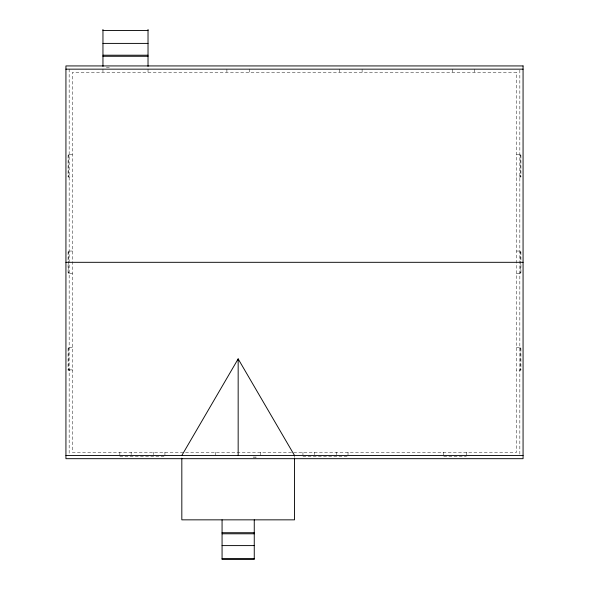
<?xml version="1.0" encoding="UTF-8"?>
<svg xmlns="http://www.w3.org/2000/svg" width="589" height="589" viewBox="0 0 589 589"><rect width="100%" height="100%" fill="white"/><g stroke="black" fill="none" stroke-linecap="round" stroke-linejoin="round"><path stroke-width="0.44" stroke-dasharray="2.94 2.21" d="M255.604 457.336L256.046 457.071M109.333 67.477L106.521 67.477L106.521 66.27M72.373 154.465L68.081 154.465L68.081 176.994L72.373 176.994M516.627 154.465L520.919 154.465L520.919 176.994L516.627 176.994M68.618 155.54L69.156 155.54M519.844 155.54L520.381 155.54M68.618 175.927L69.156 175.927M519.844 175.927L520.381 175.927M72.373 251.039L68.081 251.039L68.081 260.956M516.627 251.039L520.919 251.039L520.919 260.956M68.618 252.114L69.156 252.114M519.844 252.114L520.381 252.114M68.618 272.501L69.156 272.501M519.844 272.501L520.381 272.501M72.373 273.576L68.081 273.576L68.081 261.855M516.627 273.576L520.919 273.576L520.919 261.855M72.373 347.62L68.081 347.62L68.081 370.15L72.373 370.15M516.627 347.62L520.919 347.62L520.919 370.15L516.627 370.15M68.618 348.688L69.156 348.688M519.844 348.688L520.381 348.688M68.618 369.082L69.156 369.082M519.844 369.082L520.381 369.082M69.156 369.885L72.373 369.885M119.854 456.534L164.927 456.534M302.952 456.534L348.018 456.534M443.789 456.534L466.326 456.534M253.277 457.071L256.517 457.071M253.749 457.071L254.198 457.336M520.381 154.465L520.381 176.994M520.381 251.039L520.381 273.576M520.381 347.62L520.381 370.15M519.844 70.076L519.844 454.539M474.778 69.156L474.778 72.373M466.326 452.242L466.326 455.459M452.242 69.156L452.242 72.373M443.789 452.242L443.789 455.459M362.102 69.156L362.102 72.373M348.018 452.242L348.018 455.459M339.566 69.156L339.566 72.373M336.753 452.242L336.753 454.656M314.217 452.242L314.217 454.656M302.952 452.242L302.952 455.459M294.5 455.459L294.5 457.285M260.699 452.242L260.699 455.459M249.456 69.156L249.456 72.373M226.898 69.156L226.898 72.373M215.626 452.242L215.626 455.459M164.927 452.242L164.927 455.459M153.655 452.242L153.655 454.656M148.023 69.156L148.023 72.373M131.126 452.242L131.126 454.656M119.854 452.242L119.854 455.459M102.957 69.156L102.957 72.373M69.156 69.156L69.156 454.546M68.618 154.465L68.618 176.994M68.618 251.039L68.618 273.576M68.618 347.62L68.618 370.15M516.627 72.373L72.373 72.373L72.373 452.242L516.627 452.242L516.627 72.373"/><path stroke-width="0.88" d="M181.824 455.459L238.162 358.885L294.5 455.459M102.957 30.525L148.023 30.525M102.957 43.402L148.023 43.402M102.957 55.204L148.023 55.204M102.957 56.279L148.023 56.279M65.931 69.156L523.069 69.156M65.931 262.311L523.069 262.311M65.931 455.459L523.069 455.459M222.068 532.721L254.257 532.721M222.068 533.796L254.257 533.796M222.068 545.598L254.257 545.598M222.068 558.475L254.257 558.475M294.5 458.198L294.5 519.844L181.824 519.844L181.824 458.198M254.257 519.844L254.257 559.55L222.068 559.55L222.068 519.844M238.162 358.885L238.162 455.459M148.023 29.45L148.023 66.395M102.957 29.45L102.957 66.395M523.069 65.931L65.931 65.931L65.931 458.684L523.069 458.684L523.069 65.931"/></g></svg>
